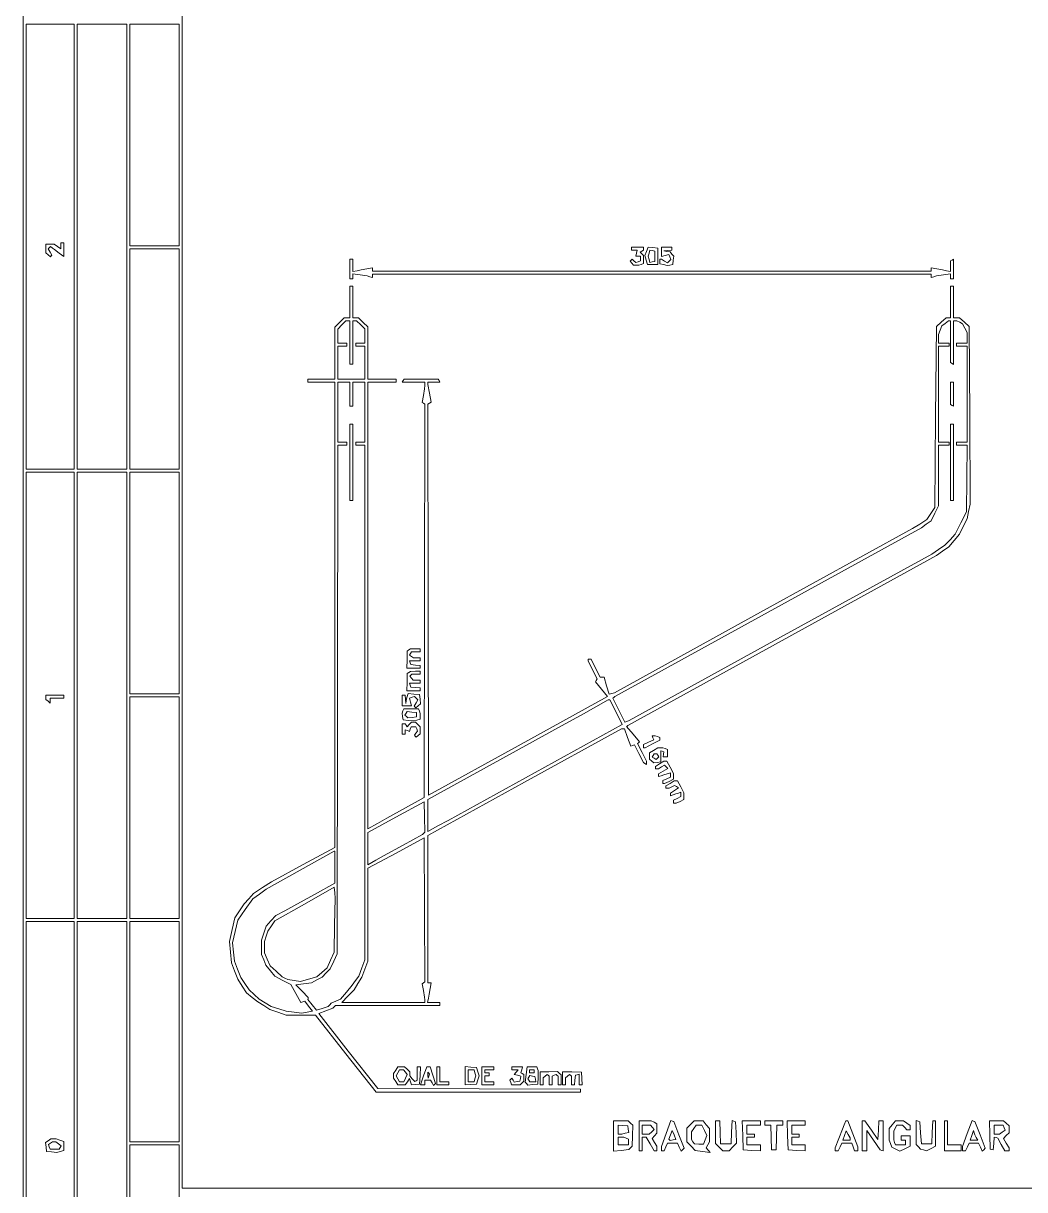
# Paper-space layout 'AN-17-DGE-071-B' of a CAD drawing. Header units: metres, sheet in millimetres. Extents: x 12 to 192, y 4 to 291.
# Drawn here: x 28.3 to 113, y 57.5 to 156.1 of the extents above; entities that cross this region are included whole.
import ezdxf

# ---------------------------------------------------------------- set-up
doc = ezdxf.new("R2010")
doc.units = ezdxf.units.M
doc.layers.add('DGE_CONTORNOS', color=7, linetype='Continuous', lineweight=0)
doc.layers.add('DGE_DATOS', color=7, linetype='Continuous', lineweight=0)

# ---------------------------------------------------------------- blocks, each defined once
blk = doc.blocks.new('LP_REF_DGE_MT_071_B')
at = {"layer": 'DGE_CONTORNOS'}
for points in [[(28.272, 147.253), (28.272, 24.514), (110.206, 24.514), (192.141, 24.514), (192.141, 147.253), (192.141, 269.992), (110.206, 269.992), (28.272, 269.992)], [(191.887, 163.665), (191.887, 57.59), (116.797, 57.59), (41.706, 57.59), (41.706, 163.665), (41.706, 269.739), (116.797, 269.739), (191.887, 269.739)], [(32.581, 137.241), (32.581, 118.422), (30.553, 118.422), (28.526, 118.422), (28.526, 137.241), (28.526, 156.061), (30.553, 156.061), (32.581, 156.061)], [(37.017, 137.241), (37.017, 118.422), (34.926, 118.422), (32.835, 118.422), (32.835, 137.241), (32.835, 156.061), (34.926, 156.061), (37.017, 156.061)], [(41.453, 146.683), (41.453, 137.305), (39.361, 137.305), (37.27, 137.305), (37.27, 146.683), (37.27, 156.061), (39.361, 156.061), (41.453, 156.061)], [(31.44, 137.297), (31.44, 137.037), (31.159, 137.234), (30.877, 137.431), (30.525, 137.431), (30.173, 137.431), (30.173, 137.067), (30.173, 136.702), (30.366, 136.542), (30.559, 136.381), (30.629, 136.45), (30.698, 136.519), (30.535, 136.78), (30.373, 137.04), (30.469, 137.136), (30.565, 137.232), (30.736, 137.11), (30.907, 136.988), (31.301, 136.694), (31.694, 136.4), (31.694, 136.979), (31.694, 137.558), (31.567, 137.558), (31.44, 137.558)], [(79.727, 137.051), (79.727, 136.924), (79.968, 136.924), (80.21, 136.924), (80.144, 136.671), (80.077, 136.417), (80.282, 136.417), (80.487, 136.417), (80.487, 136.223), (80.487, 136.029), (80.295, 135.956), (80.104, 135.882), (79.935, 136.022), (79.767, 136.162), (79.684, 136.079), (79.602, 135.997), (79.743, 135.827), (79.884, 135.657), (80.112, 135.657), (80.34, 135.657), (80.54, 135.734), (80.741, 135.811), (80.741, 136.152), (80.741, 136.493), (80.603, 136.631), (80.465, 136.769), (80.603, 136.854), (80.741, 136.939), (80.741, 137.059), (80.741, 137.178), (80.234, 137.178), (79.727, 137.178)], [(80.985, 136.837), (80.849, 136.481), (80.958, 136.101), (81.067, 135.72), (81.506, 135.72), (81.945, 135.72), (81.945, 136.417), (81.945, 137.114), (81.533, 137.154), (81.121, 137.194)], [(82.261, 136.795), (82.261, 136.413), (82.577, 136.492), (82.893, 136.571), (82.974, 136.359), (83.055, 136.147), (82.909, 136), (82.762, 135.853), (82.513, 136.009), (82.265, 136.164), (82.2, 136.164), (82.135, 136.164), (82.135, 135.976), (82.135, 135.789), (82.441, 135.712), (82.748, 135.635), (82.98, 135.679), (83.212, 135.723), (83.253, 136.078), (83.294, 136.433), (83.148, 136.608), (83.003, 136.782), (82.727, 136.836), (82.451, 136.89), (82.8, 136.907), (83.148, 136.924), (83.148, 137.051), (83.148, 137.178), (82.705, 137.178), (82.261, 137.178)], [(41.453, 127.736), (41.453, 118.422), (39.361, 118.422), (37.27, 118.422), (37.27, 127.736), (37.27, 137.051), (39.361, 137.051), (41.453, 137.051)], [(55.9, 135.34), (55.9, 134.516), (56.027, 134.516), (56.154, 134.516), (56.154, 134.721), (56.154, 134.925), (56.756, 134.84), (57.358, 134.755), (57.58, 134.691), (57.801, 134.626), (57.801, 134.761), (57.801, 134.897), (81.438, 134.897), (105.074, 134.897), (105.074, 134.761), (105.074, 134.626), (105.296, 134.691), (105.517, 134.755), (106.119, 134.84), (106.721, 134.925), (106.721, 134.721), (106.721, 134.516), (106.848, 134.516), (106.975, 134.516), (106.975, 135.348), (106.975, 136.179), (106.848, 136.101), (106.721, 136.022), (106.721, 135.576), (106.721, 135.13), (106.373, 135.199), (106.024, 135.268), (105.549, 135.35), (105.074, 135.432), (105.074, 135.291), (105.074, 135.15), (81.438, 135.15), (57.801, 135.15), (57.801, 135.291), (57.801, 135.432), (57.326, 135.35), (56.851, 135.268), (56.502, 135.199), (56.154, 135.13), (56.154, 135.647), (56.154, 136.164), (56.027, 136.164), (55.9, 136.164)], [(81.691, 136.417), (81.691, 135.977), (81.486, 135.938), (81.28, 135.898), (81.212, 136.158), (81.144, 136.417), (81.212, 136.677), (81.28, 136.937), (81.486, 136.897), (81.691, 136.858)], [(55.9, 132.552), (55.9, 131.221), (55.662, 131.221), (55.424, 131.221), (55.028, 130.817), (54.633, 130.413), (54.633, 128.219), (54.633, 126.025), (53.492, 126.025), (52.352, 126.025), (52.352, 125.899), (52.352, 125.772), (53.492, 125.772), (54.633, 125.772), (54.629, 106.097), (54.626, 86.422), (51.951, 84.964), (49.277, 83.507), (48.517, 83.018), (47.757, 82.528), (47.361, 82.079), (46.966, 81.631), (46.568, 81.043), (46.171, 80.455), (45.949, 79.46), (45.728, 78.464), (45.802, 77.564), (45.875, 76.664), (46.145, 75.967), (46.414, 75.27), (46.784, 74.689), (47.154, 74.109), (47.63, 73.728), (48.106, 73.346), (48.613, 73.029), (49.12, 72.711), (49.817, 72.472), (50.514, 72.234), (51.754, 72.231), (52.994, 72.228), (55.555, 68.965), (58.116, 65.701), (66.767, 65.701), (75.418, 65.701), (75.418, 65.827), (75.418, 65.953), (66.84, 65.986), (58.263, 66.018), (55.767, 69.186), (53.272, 72.355), (53.857, 72.585), (54.443, 72.816), (54.563, 72.934), (54.684, 73.052), (59.094, 73.052), (63.504, 73.052), (63.504, 73.178), (63.504, 73.305), (62.987, 73.305), (62.47, 73.305), (62.54, 73.654), (62.609, 74.002), (62.69, 74.477), (62.772, 74.953), (62.631, 74.953), (62.491, 74.953), (62.494, 81.194), (62.498, 87.436), (70.686, 91.935), (78.874, 96.434), (79.006, 96.434), (79.138, 96.434), (79.4, 95.703), (79.663, 94.973), (79.822, 95.034), (79.98, 95.095), (80.358, 94.348), (80.735, 93.601), (80.864, 93.521), (80.994, 93.441), (80.994, 93.578), (80.994, 93.716), (80.62, 94.458), (80.245, 95.199), (80.319, 95.273), (80.392, 95.346), (79.853, 95.99), (79.314, 96.634), (79.362, 96.681), (79.41, 96.729), (92.464, 103.917), (105.517, 111.105), (106.048, 111.469), (106.579, 111.833), (107.019, 112.371), (107.46, 112.909), (107.785, 113.556), (108.11, 114.202), (108.243, 114.823), (108.376, 115.443), (108.34, 122.963), (108.305, 130.482), (107.892, 130.852), (107.478, 131.221), (107.226, 131.221), (106.975, 131.221), (106.975, 132.552), (106.975, 133.883), (106.848, 133.883), (106.721, 133.883), (106.721, 132.552), (106.721, 131.221), (106.533, 131.221), (106.345, 131.221), (105.931, 130.852), (105.517, 130.482), (105.454, 122.827), (105.391, 115.171), (105.054, 114.663), (104.718, 114.155), (104.104, 113.769), (103.49, 113.384), (90.883, 106.442), (78.276, 99.5), (78.061, 99.444), (77.846, 99.388), (77.623, 100.097), (77.399, 100.806), (77.234, 100.806), (77.069, 100.806), (76.685, 101.566), (76.301, 102.327), (76.176, 102.327), (76.051, 102.327), (76.051, 102.26), (76.051, 102.193), (76.436, 101.431), (76.82, 100.669), (76.743, 100.544), (76.666, 100.42), (77.183, 99.802), (77.701, 99.184), (70.127, 95.009), (62.554, 90.833), (62.522, 107.376), (62.49, 123.919), (62.627, 124.003), (62.764, 124.088), (62.627, 124.827), (62.491, 125.565), (62.491, 125.669), (62.491, 125.772), (63.005, 125.772), (63.519, 125.772), (63.441, 125.899), (63.363, 126.025), (61.92, 126.025), (60.478, 126.025), (60.399, 125.899), (60.321, 125.772), (61.279, 125.772), (62.237, 125.772), (62.232, 125.487), (62.226, 125.202), (62.116, 124.632), (62.006, 124.062), (62.122, 123.99), (62.238, 123.919), (62.206, 107.275), (62.174, 90.63), (60.599, 89.76), (59.024, 88.89), (58.222, 88.442), (57.421, 87.994), (57.421, 106.883), (57.421, 125.772), (58.625, 125.772), (59.829, 125.772), (59.829, 125.899), (59.829, 126.025), (58.625, 126.025), (57.421, 126.025), (57.421, 128.233), (57.421, 130.442), (57.031, 130.831), (56.641, 131.221), (56.398, 131.221), (56.154, 131.221), (56.154, 132.552), (56.154, 133.883), (56.027, 133.883), (55.9, 133.883)], [(55.9, 129.13), (55.9, 127.293), (56.027, 127.293), (56.154, 127.293), (56.154, 129.13), (56.154, 130.968), (56.305, 130.968), (56.457, 130.968), (56.812, 130.627), (57.168, 130.287), (57.168, 129.677), (57.168, 129.067), (56.788, 129.067), (56.407, 129.067), (56.407, 128.94), (56.407, 128.814), (56.788, 128.814), (57.168, 128.814), (57.168, 127.419), (57.168, 126.025), (56.027, 126.025), (54.886, 126.025), (54.886, 127.419), (54.886, 128.814), (55.267, 128.814), (55.647, 128.814), (55.647, 128.94), (55.647, 129.067), (55.267, 129.067), (54.886, 129.067), (54.886, 129.662), (54.886, 130.257), (55.227, 130.613), (55.568, 130.968), (55.734, 130.968), (55.9, 130.968)], [(106.721, 129.201), (106.721, 127.434), (106.848, 127.356), (106.975, 127.278), (106.975, 129.123), (106.975, 130.968), (107.11, 130.968), (107.245, 130.968), (107.489, 130.837), (107.733, 130.707), (107.924, 130.337), (108.115, 129.967), (108.115, 129.517), (108.115, 129.067), (107.672, 129.067), (107.228, 129.067), (107.228, 128.94), (107.228, 128.814), (107.672, 128.814), (108.115, 128.814), (108.115, 124.758), (108.115, 120.703), (107.672, 120.703), (107.228, 120.703), (107.228, 120.576), (107.228, 120.449), (107.682, 120.449), (108.136, 120.449), (108.094, 117.629), (108.052, 114.81), (107.579, 113.859), (107.106, 112.909), (106.671, 112.447), (106.235, 111.985), (105.686, 111.609), (105.137, 111.234), (92.337, 104.189), (79.537, 97.144), (79.342, 97.071), (79.147, 96.998), (78.652, 98.012), (78.158, 99.026), (78.235, 99.104), (78.313, 99.181), (91.282, 106.321), (104.25, 113.461), (104.661, 113.755), (105.072, 114.049), (105.39, 114.676), (105.707, 115.303), (105.707, 117.876), (105.707, 120.449), (106.151, 120.449), (106.595, 120.449), (106.595, 120.576), (106.595, 120.703), (106.151, 120.703), (105.707, 120.703), (105.707, 124.758), (105.707, 128.814), (106.151, 128.814), (106.595, 128.814), (106.595, 128.94), (106.595, 129.067), (106.151, 129.067), (105.707, 129.067), (105.707, 129.439), (105.707, 129.811), (105.841, 130.168), (105.974, 130.524), (106.253, 130.743), (106.531, 130.962), (106.626, 130.965), (106.721, 130.968)], [(55.9, 124.758), (55.9, 123.744), (56.027, 123.744), (56.154, 123.744), (56.154, 124.758), (56.154, 125.772), (56.661, 125.772), (57.168, 125.772), (57.168, 123.237), (57.168, 120.703), (56.788, 120.703), (56.407, 120.703), (56.407, 120.576), (56.407, 120.449), (56.788, 120.449), (57.168, 120.449), (57.168, 98.683), (57.168, 76.917), (56.905, 76.227), (56.643, 75.537), (56.373, 75.15), (56.103, 74.763), (55.611, 74.172), (55.119, 73.581), (54.718, 73.417), (54.316, 73.254), (54.189, 73.103), (54.063, 72.953), (53.565, 72.795), (53.067, 72.637), (52.702, 73.092), (52.337, 73.547), (52.358, 73.629), (52.379, 73.712), (51.849, 74.251), (51.32, 74.791), (51.981, 74.879), (52.642, 74.966), (53.099, 75.201), (53.556, 75.436), (53.897, 75.797), (54.239, 76.157), (54.531, 76.79), (54.823, 77.424), (54.856, 98.937), (54.889, 120.449), (55.268, 120.449), (55.647, 120.449), (55.647, 120.576), (55.647, 120.703), (55.267, 120.703), (54.886, 120.703), (54.886, 123.237), (54.886, 125.772), (55.393, 125.772), (55.9, 125.772)], [(106.721, 124.829), (106.721, 123.886), (106.848, 123.808), (106.975, 123.729), (106.975, 124.751), (106.975, 125.772), (106.848, 125.772), (106.721, 125.772)], [(55.9, 118.992), (55.9, 115.76), (56.027, 115.76), (56.154, 115.76), (56.154, 118.992), (56.154, 122.223), (56.027, 122.223), (55.9, 122.223)], [(106.721, 118.992), (106.721, 115.76), (106.848, 115.76), (106.975, 115.76), (106.975, 118.992), (106.975, 122.223), (106.848, 122.223), (106.721, 122.223)], [(32.581, 99.285), (32.581, 80.402), (30.553, 80.402), (28.526, 80.402), (28.526, 99.285), (28.526, 118.168), (30.553, 118.168), (32.581, 118.168)], [(37.017, 99.285), (37.017, 80.402), (34.926, 80.402), (32.835, 80.402), (32.835, 99.285), (32.835, 118.168), (34.926, 118.168), (37.017, 118.168)], [(41.453, 108.79), (41.453, 99.412), (39.361, 99.412), (37.27, 99.412), (37.27, 108.79), (37.27, 118.168), (39.361, 118.168), (41.453, 118.168)], [(60.888, 103.117), (60.743, 103.024), (60.734, 102.295), (60.726, 101.566), (61.291, 101.566), (61.857, 101.566), (61.857, 101.685), (61.857, 101.804), (61.455, 101.843), (61.053, 101.883), (61.001, 102.042), (60.949, 102.2), (61.403, 102.2), (61.857, 102.2), (61.857, 102.327), (61.857, 102.453), (61.572, 102.455), (61.287, 102.457), (61.112, 102.568), (60.937, 102.679), (61.024, 102.819), (61.111, 102.96), (61.484, 102.96), (61.857, 102.96), (61.857, 103.087), (61.857, 103.214), (61.445, 103.212), (61.033, 103.21)], [(60.896, 101.216), (60.758, 101.123), (60.741, 100.394), (60.724, 99.665), (61.291, 99.665), (61.857, 99.665), (61.857, 99.784), (61.857, 99.903), (61.455, 99.942), (61.053, 99.982), (61.001, 100.141), (60.949, 100.299), (61.403, 100.299), (61.857, 100.299), (61.857, 100.426), (61.857, 100.552), (61.556, 100.552), (61.254, 100.552), (61.113, 100.723), (60.972, 100.893), (61.055, 100.976), (61.139, 101.059), (61.498, 101.059), (61.857, 101.059), (61.857, 101.186), (61.857, 101.313), (61.445, 101.311), (61.033, 101.309)], [(30.173, 99.111), (30.173, 98.936), (30.363, 98.778), (30.553, 98.62), (30.553, 98.826), (30.553, 99.032), (31.124, 99.032), (31.694, 99.032), (31.694, 99.158), (31.694, 99.285), (30.933, 99.285), (30.173, 99.285)], [(41.453, 89.78), (41.453, 80.402), (39.361, 80.402), (37.27, 80.402), (37.27, 89.78), (37.27, 99.158), (39.361, 99.158), (41.453, 99.158)], [(60.786, 99.261), (60.731, 99.095), (60.675, 98.842), (60.619, 98.588), (60.604, 98.937), (60.59, 99.285), (60.463, 99.285), (60.336, 99.285), (60.336, 98.842), (60.336, 98.398), (60.719, 98.398), (61.101, 98.398), (61.022, 98.714), (60.943, 99.029), (61.155, 99.111), (61.367, 99.192), (61.514, 99.045), (61.66, 98.899), (61.496, 98.636), (61.332, 98.373), (61.402, 98.304), (61.471, 98.235), (61.67, 98.401), (61.87, 98.567), (61.832, 98.957), (61.794, 99.348), (61.317, 99.388), (60.841, 99.427)], [(78.416, 97.857), (78.936, 96.808), (71.576, 92.756), (64.216, 88.703), (63.353, 88.232), (62.491, 87.761), (62.493, 89.119), (62.496, 90.477), (68.027, 93.519), (73.558, 96.56), (75.66, 97.724), (77.762, 98.888), (77.829, 98.897), (77.896, 98.905)], [(60.385, 97.964), (60.316, 97.783), (60.358, 97.488), (60.399, 97.194), (60.829, 97.153), (61.258, 97.112), (61.558, 97.187), (61.857, 97.262), (61.857, 97.503), (61.857, 97.744), (61.78, 97.944), (61.703, 98.145), (61.079, 98.145), (60.455, 98.145)], [(61.54, 97.638), (61.54, 97.448), (61.176, 97.406), (60.812, 97.364), (60.687, 97.49), (60.561, 97.616), (60.651, 97.76), (60.74, 97.905), (61.14, 97.867), (61.54, 97.828)], [(60.924, 96.813), (60.732, 96.622), (60.654, 96.75), (60.575, 96.877), (60.455, 96.877), (60.336, 96.877), (60.336, 96.434), (60.336, 95.99), (60.463, 95.99), (60.59, 95.99), (60.59, 96.176), (60.59, 96.362), (60.763, 96.296), (60.937, 96.229), (61.013, 96.426), (61.089, 96.624), (61.287, 96.624), (61.485, 96.624), (61.558, 96.432), (61.632, 96.24), (61.492, 96.072), (61.352, 95.903), (61.434, 95.821), (61.517, 95.739), (61.687, 95.88), (61.857, 96.021), (61.857, 96.313), (61.857, 96.606), (61.658, 96.805), (61.459, 97.004), (61.287, 97.004), (61.115, 97.004)], [(81.54, 95.692), (81.606, 95.52), (81.173, 95.313), (80.741, 95.107), (80.741, 94.978), (80.741, 94.85), (80.808, 94.85), (80.876, 94.85), (81.505, 95.168), (82.135, 95.487), (82.135, 95.598), (82.135, 95.71), (81.934, 95.786), (81.734, 95.863), (81.604, 95.863), (81.474, 95.863)], [(81.596, 94.627), (81.247, 94.411), (81.247, 94.139), (81.247, 93.867), (81.431, 93.715), (81.614, 93.563), (81.906, 93.604), (82.198, 93.646), (82.198, 94.121), (82.198, 94.596), (82.325, 94.551), (82.451, 94.505), (82.434, 94.297), (82.416, 94.089), (82.592, 94.089), (82.768, 94.089), (82.768, 94.392), (82.768, 94.696), (82.568, 94.773), (82.367, 94.85), (82.156, 94.846), (81.945, 94.843)], [(81.951, 94.205), (82.036, 94.067), (81.926, 93.957), (81.816, 93.846), (81.642, 93.954), (81.468, 94.061), (81.556, 94.202), (81.643, 94.343), (81.754, 94.343), (81.866, 94.343)], [(82.103, 93.486), (81.754, 93.27), (81.754, 93.173), (81.754, 93.075), (81.883, 93.075), (82.011, 93.075), (82.26, 93.231), (82.508, 93.386), (82.65, 93.244), (82.791, 93.103), (82.4, 92.872), (82.008, 92.64), (82.008, 92.526), (82.008, 92.412), (82.23, 92.482), (82.451, 92.552), (82.737, 92.638), (83.022, 92.725), (83.022, 92.54), (83.022, 92.356), (82.705, 92.211), (82.388, 92.067), (82.388, 91.937), (82.388, 91.808), (82.458, 91.808), (82.527, 91.808), (82.901, 92.001), (83.275, 92.195), (83.275, 92.433), (83.275, 92.671), (82.998, 93.19), (82.721, 93.709), (82.586, 93.706), (82.451, 93.702)], [(82.99, 91.828), (82.642, 91.618), (82.642, 91.523), (82.642, 91.428), (82.777, 91.428), (82.912, 91.428), (83.132, 91.546), (83.352, 91.664), (83.521, 91.56), (83.689, 91.456), (83.355, 91.237), (83.022, 91.018), (83.022, 90.893), (83.022, 90.767), (83.244, 90.858), (83.465, 90.95), (83.687, 91.013), (83.909, 91.077), (83.909, 90.893), (83.909, 90.708), (83.592, 90.564), (83.275, 90.419), (83.275, 90.29), (83.275, 90.16), (83.396, 90.16), (83.517, 90.16), (83.84, 90.308), (84.162, 90.455), (84.162, 90.739), (84.162, 91.024), (83.885, 91.543), (83.608, 92.061), (83.473, 92.05), (83.339, 92.038)], [(62.147, 87.612), (62.047, 87.512), (60.399, 86.606), (58.752, 85.699), (58.087, 85.323), (57.421, 84.946), (57.424, 86.318), (57.426, 87.689), (59.8, 88.984), (62.174, 90.279), (62.21, 88.995), (62.246, 87.711)], [(62.123, 74.96), (62.006, 74.888), (62.116, 74.319), (62.226, 73.749), (62.232, 73.527), (62.237, 73.305), (58.726, 73.305), (55.214, 73.305), (55.733, 73.844), (56.251, 74.382), (56.582, 74.917), (56.912, 75.451), (57.167, 76.121), (57.421, 76.79), (57.424, 80.719), (57.427, 84.648), (59.801, 85.94), (62.174, 87.233), (62.207, 81.133), (62.24, 75.033)], [(54.631, 84.743), (54.628, 83.38), (52.894, 82.43), (51.161, 81.479), (50.394, 81.064), (49.627, 80.649), (49.223, 80.197), (48.819, 79.744), (48.621, 79.164), (48.423, 78.583), (48.423, 77.968), (48.423, 77.352), (48.611, 76.902), (48.8, 76.451), (49.172, 75.981), (49.544, 75.511), (50.222, 75.168), (50.9, 74.825), (51.322, 74.057), (51.745, 73.288), (51.912, 73.353), (52.08, 73.417), (52.408, 72.987), (52.736, 72.557), (52.283, 72.472), (51.831, 72.387), (51.173, 72.471), (50.514, 72.554), (49.88, 72.759), (49.247, 72.964), (48.74, 73.277), (48.233, 73.589), (47.809, 73.986), (47.385, 74.382), (47.023, 74.903), (46.661, 75.423), (46.398, 76.107), (46.134, 76.79), (46.058, 77.565), (45.982, 78.339), (46.195, 79.296), (46.408, 80.253), (47.045, 81.161), (47.683, 82.069), (48.244, 82.471), (48.805, 82.873), (51.687, 84.484), (54.57, 86.094), (54.601, 86.099), (54.633, 86.105)], [(54.608, 79.832), (54.561, 77.551), (54.264, 76.884), (53.967, 76.218), (53.539, 75.842), (53.111, 75.466), (52.41, 75.263), (51.709, 75.059), (51.175, 75.147), (50.641, 75.236), (50.408, 75.358), (50.175, 75.481), (49.661, 75.944), (49.148, 76.408), (48.912, 76.958), (48.676, 77.508), (48.676, 77.986), (48.676, 78.463), (48.824, 78.894), (48.971, 79.325), (49.266, 79.768), (49.561, 80.212), (52.065, 81.627), (54.57, 83.042), (54.612, 82.578), (54.654, 82.113)], [(32.581, 61.329), (32.581, 42.509), (30.553, 42.509), (28.526, 42.509), (28.526, 61.329), (28.526, 80.149), (30.553, 80.149), (32.581, 80.149)], [(37.017, 61.329), (37.017, 42.509), (34.926, 42.509), (32.835, 42.509), (32.835, 61.329), (32.835, 80.149), (34.926, 80.149), (37.017, 80.149)], [(41.453, 70.834), (41.453, 61.519), (39.361, 61.519), (37.27, 61.519), (37.27, 70.834), (37.27, 80.149), (39.361, 80.149), (41.453, 80.149)], [(59.773, 67.574), (59.576, 67.292), (59.576, 67.095), (59.576, 66.898), (59.773, 66.617), (59.97, 66.335), (60.273, 66.335), (60.575, 66.335), (60.76, 66.599), (60.946, 66.864), (61.032, 66.592), (61.118, 66.32), (61.456, 66.359), (61.794, 66.398), (61.832, 67.127), (61.87, 67.856), (61.737, 67.856), (61.603, 67.856), (61.603, 67.293), (61.603, 66.73), (61.499, 66.666), (61.395, 66.601), (61.182, 66.85), (60.97, 67.098), (60.97, 67.267), (60.97, 67.436), (60.738, 67.646), (60.506, 67.856), (60.238, 67.856), (59.97, 67.856)], [(60.593, 67.408), (60.754, 67.215), (60.611, 66.901), (60.468, 66.588), (60.28, 66.588), (60.092, 66.588), (59.956, 66.842), (59.82, 67.095), (59.956, 67.349), (60.092, 67.602), (60.262, 67.602), (60.432, 67.602)], [(62.141, 67.095), (61.867, 66.335), (62.052, 66.335), (62.237, 66.335), (62.237, 66.525), (62.237, 66.715), (62.484, 66.715), (62.731, 66.715), (62.855, 66.494), (62.979, 66.274), (63.061, 66.357), (63.144, 66.439), (62.921, 67.148), (62.698, 67.856), (62.556, 67.856), (62.414, 67.856)], [(62.577, 67.072), (62.511, 66.905), (62.501, 67.148), (62.491, 67.391), (62.567, 67.314), (62.644, 67.238)], [(63.251, 67.095), (63.251, 66.335), (63.758, 66.335), (64.265, 66.335), (64.265, 66.462), (64.265, 66.588), (63.885, 66.588), (63.504, 66.588), (63.504, 67.222), (63.504, 67.856), (63.378, 67.856), (63.251, 67.856)], [(65.659, 67.095), (65.659, 66.32), (66.132, 66.359), (66.605, 66.398), (66.727, 66.747), (66.849, 67.095), (66.727, 67.444), (66.605, 67.792), (66.132, 67.832), (65.659, 67.871)], [(66.483, 67.349), (66.563, 67.095), (66.483, 66.842), (66.402, 66.588), (66.157, 66.588), (65.912, 66.588), (65.912, 67.095), (65.912, 67.602), (66.157, 67.602), (66.402, 67.602)], [(67.053, 67.095), (67.053, 66.335), (67.56, 66.335), (68.067, 66.335), (68.067, 66.462), (68.067, 66.588), (67.687, 66.588), (67.307, 66.588), (67.307, 66.842), (67.307, 67.095), (67.497, 67.095), (67.687, 67.095), (67.687, 67.222), (67.687, 67.349), (67.497, 67.349), (67.307, 67.349), (67.307, 67.476), (67.307, 67.602), (67.687, 67.602), (68.067, 67.602), (68.067, 67.729), (68.067, 67.856), (67.56, 67.856), (67.053, 67.856)], [(69.588, 67.729), (69.588, 67.602), (69.857, 67.602), (70.126, 67.602), (69.963, 67.406), (69.8, 67.209), (70.08, 67.136), (70.36, 67.063), (70.321, 66.859), (70.282, 66.655), (70.045, 66.609), (69.808, 66.563), (69.705, 66.731), (69.602, 66.898), (69.516, 66.812), (69.43, 66.726), (69.505, 66.531), (69.58, 66.335), (69.939, 66.335), (70.298, 66.335), (70.45, 66.487), (70.602, 66.639), (70.602, 66.923), (70.602, 67.207), (70.487, 67.278), (70.372, 67.349), (70.438, 67.602), (70.505, 67.856), (70.046, 67.856), (69.588, 67.856)], [(70.801, 67.204), (70.715, 66.551), (70.832, 66.434), (70.95, 66.316), (71.378, 66.357), (71.806, 66.398), (71.815, 66.969), (71.824, 67.539), (71.77, 67.697), (71.715, 67.856), (71.301, 67.856), (70.888, 67.856)], [(71.592, 66.809), (71.634, 66.588), (71.379, 66.588), (71.124, 66.588), (71.045, 66.715), (70.967, 66.842), (71.05, 66.976), (71.132, 67.109), (71.341, 67.069), (71.549, 67.029)], [(71.489, 67.476), (71.489, 67.349), (71.299, 67.349), (71.109, 67.349), (71.109, 67.476), (71.109, 67.602), (71.299, 67.602), (71.489, 67.602)], [(71.996, 66.886), (71.996, 66.335), (72.123, 66.335), (72.249, 66.335), (72.249, 66.636), (72.249, 66.938), (72.419, 67.079), (72.589, 67.22), (72.673, 67.136), (72.756, 67.053), (72.756, 66.694), (72.756, 66.335), (72.883, 66.335), (73.01, 66.335), (73.01, 66.702), (73.01, 67.068), (73.187, 67.136), (73.365, 67.205), (73.441, 67.129), (73.517, 67.053), (73.517, 66.694), (73.517, 66.335), (73.643, 66.335), (73.77, 66.335), (73.77, 66.763), (73.77, 67.191), (73.612, 67.322), (73.453, 67.452), (72.724, 67.445), (71.996, 67.438)], [(73.897, 66.887), (73.897, 66.335), (74.024, 66.335), (74.15, 66.335), (74.15, 66.636), (74.15, 66.938), (74.32, 67.079), (74.49, 67.22), (74.574, 67.136), (74.657, 67.053), (74.657, 66.694), (74.657, 66.335), (74.776, 66.335), (74.895, 66.335), (74.934, 66.737), (74.974, 67.139), (75.132, 67.191), (75.291, 67.243), (75.291, 66.789), (75.291, 66.335), (75.425, 66.335), (75.559, 66.335), (75.52, 66.874), (75.481, 67.412), (74.689, 67.425), (73.897, 67.439)], [(78.206, 62.01), (78.206, 60.727), (78.847, 60.788), (79.488, 60.85), (79.632, 60.994), (79.776, 61.137), (79.805, 62.025), (79.835, 62.913), (79.645, 63.103), (79.455, 63.293), (78.83, 63.293), (78.206, 63.293)], [(80.36, 62.026), (80.36, 60.759), (80.487, 60.759), (80.614, 60.759), (80.614, 61.329), (80.614, 61.899), (80.792, 61.899), (80.97, 61.899), (81.304, 61.329), (81.638, 60.759), (81.76, 60.759), (81.881, 60.759), (81.881, 60.953), (81.881, 61.148), (81.674, 61.464), (81.468, 61.779), (81.674, 62.008), (81.881, 62.236), (81.881, 62.634), (81.881, 63.031), (81.636, 63.162), (81.391, 63.293), (80.876, 63.293), (80.36, 63.293)], [(82.66, 62.208), (82.261, 61.113), (82.261, 60.936), (82.261, 60.759), (82.368, 60.759), (82.474, 60.759), (82.618, 61.076), (82.763, 61.392), (83.189, 61.392), (83.615, 61.392), (83.768, 61.056), (83.921, 60.72), (84.045, 60.845), (84.17, 60.969), (83.734, 62.096), (83.298, 63.222), (83.179, 63.262), (83.059, 63.302)], [(84.727, 62.982), (84.416, 62.671), (84.416, 62.097), (84.416, 61.523), (84.764, 61.152), (85.113, 60.78), (85.74, 60.695), (86.367, 60.609), (86.206, 60.803), (86.046, 60.996), (86.181, 61.249), (86.317, 61.503), (86.317, 62.064), (86.317, 62.626), (86.054, 62.959), (85.792, 63.293), (85.415, 63.293), (85.038, 63.293)], [(86.824, 62.337), (86.824, 61.381), (87.135, 61.07), (87.446, 60.759), (87.711, 60.759), (87.976, 60.759), (88.293, 61.075), (88.609, 61.392), (88.572, 62.301), (88.535, 63.21), (88.382, 63.26), (88.229, 63.311), (88.192, 62.32), (88.155, 61.329), (87.711, 61.329), (87.267, 61.329), (87.23, 62.311), (87.193, 63.293), (87.009, 63.293), (86.824, 63.293)], [(89.132, 62.058), (89.168, 60.822), (89.897, 60.784), (90.626, 60.746), (90.626, 61.006), (90.626, 61.266), (90.056, 61.266), (89.485, 61.266), (89.485, 61.583), (89.485, 61.899), (89.802, 61.899), (90.119, 61.899), (90.119, 62.026), (90.119, 62.153), (89.802, 62.153), (89.485, 62.153), (89.485, 62.533), (89.485, 62.913), (90.056, 62.913), (90.626, 62.913), (90.626, 63.103), (90.626, 63.293), (89.861, 63.293), (89.096, 63.293)], [(91.006, 63.103), (91.006, 62.913), (91.254, 62.913), (91.503, 62.913), (91.54, 61.868), (91.576, 60.822), (91.766, 60.822), (91.957, 60.822), (91.993, 61.868), (92.03, 62.913), (92.279, 62.913), (92.527, 62.913), (92.527, 63.103), (92.527, 63.293), (91.766, 63.293), (91.006, 63.293)], [(92.934, 62.058), (92.97, 60.822), (93.699, 60.784), (94.428, 60.746), (94.428, 61.006), (94.428, 61.266), (93.858, 61.266), (93.287, 61.266), (93.287, 61.583), (93.287, 61.899), (93.604, 61.899), (93.921, 61.899), (93.921, 62.026), (93.921, 62.153), (93.604, 62.153), (93.287, 62.153), (93.287, 62.533), (93.287, 62.913), (93.858, 62.913), (94.428, 62.913), (94.428, 63.103), (94.428, 63.293), (93.663, 63.293), (92.898, 63.293)], [(97.707, 62.945), (97.57, 62.596), (97.266, 61.801), (96.963, 61.006), (96.963, 60.883), (96.963, 60.759), (97.092, 60.759), (97.222, 60.759), (97.366, 61.076), (97.51, 61.392), (97.937, 61.392), (98.363, 61.392), (98.483, 61.076), (98.604, 60.759), (98.734, 60.759), (98.864, 60.759), (98.865, 60.917), (98.866, 61.076), (98.453, 62.183), (98.04, 63.291), (97.942, 63.292), (97.844, 63.293)], [(99.244, 62.026), (99.244, 60.759), (99.434, 60.759), (99.624, 60.759), (99.624, 61.607), (99.624, 62.456), (100.199, 61.639), (100.773, 60.822), (100.896, 60.78), (101.018, 60.738), (101.018, 62.016), (101.018, 63.293), (100.834, 63.293), (100.65, 63.293), (100.612, 62.501), (100.575, 61.709), (100.018, 62.501), (99.461, 63.293), (99.352, 63.293), (99.244, 63.293)], [(101.788, 62.959), (101.525, 62.626), (101.525, 62.144), (101.525, 61.662), (101.638, 61.366), (101.75, 61.07), (102.083, 60.892), (102.416, 60.714), (102.858, 60.924), (103.299, 61.135), (103.299, 61.58), (103.299, 62.026), (102.919, 62.026), (102.539, 62.026), (102.539, 61.836), (102.539, 61.646), (102.729, 61.646), (102.919, 61.646), (102.919, 61.456), (102.919, 61.266), (102.489, 61.266), (102.059, 61.266), (101.982, 61.466), (101.905, 61.667), (101.905, 62.045), (101.905, 62.423), (102.037, 62.668), (102.168, 62.913), (102.408, 62.913), (102.648, 62.913), (102.838, 62.723), (103.028, 62.533), (103.164, 62.533), (103.299, 62.533), (103.299, 62.716), (103.299, 62.899), (103.018, 63.096), (102.736, 63.293), (102.393, 63.293), (102.05, 63.293)], [(103.806, 62.299), (103.806, 61.284), (103.997, 61.093), (104.188, 60.902), (104.434, 60.824), (104.681, 60.746), (105.067, 60.946), (105.454, 61.145), (105.454, 62.219), (105.454, 63.293), (105.333, 63.293), (105.211, 63.293), (105.174, 62.311), (105.137, 61.329), (104.694, 61.329), (104.25, 61.329), (104.187, 62.27), (104.123, 63.21), (103.965, 63.262), (103.806, 63.315)], [(106.214, 62.026), (106.214, 60.759), (106.911, 60.759), (107.608, 60.759), (107.608, 61.012), (107.608, 61.266), (107.038, 61.266), (106.468, 61.266), (106.468, 62.28), (106.468, 63.293), (106.341, 63.293), (106.214, 63.293)], [(108.134, 62.208), (107.735, 61.113), (107.735, 60.936), (107.735, 60.759), (107.865, 60.759), (107.994, 60.759), (108.138, 61.076), (108.283, 61.392), (108.686, 61.392), (109.089, 61.392), (109.242, 61.056), (109.395, 60.72), (109.519, 60.845), (109.643, 60.969), (109.208, 62.096), (108.772, 63.222), (108.652, 63.262), (108.533, 63.302)], [(110.043, 62.089), (110.08, 60.884), (110.206, 60.853), (110.333, 60.822), (110.373, 61.369), (110.412, 61.915), (110.563, 61.866), (110.713, 61.817), (111.008, 61.288), (111.303, 60.759), (111.483, 60.759), (111.664, 60.759), (111.664, 60.882), (111.664, 61.006), (111.423, 61.402), (111.182, 61.798), (111.423, 62.039), (111.664, 62.28), (111.664, 62.577), (111.664, 62.874), (111.432, 63.084), (111.2, 63.293), (110.604, 63.293), (110.007, 63.293)], [(79.448, 62.581), (79.486, 62.313), (79.195, 62.234), (78.903, 62.156), (78.744, 62.155), (78.586, 62.153), (78.586, 62.541), (78.586, 62.929), (78.998, 62.89), (79.41, 62.85)], [(81.49, 62.737), (81.636, 62.56), (81.433, 62.356), (81.229, 62.153), (80.922, 62.153), (80.614, 62.153), (80.614, 62.533), (80.614, 62.913), (80.978, 62.913), (81.343, 62.913)], [(83.244, 61.667), (83, 61.625), (82.944, 61.681), (82.888, 61.737), (83.029, 62.104), (83.17, 62.47), (83.328, 62.089), (83.487, 61.709)], [(85.894, 62.479), (86.102, 62.044), (85.952, 61.682), (85.802, 61.32), (85.421, 61.325), (85.041, 61.329), (84.92, 61.519), (84.8, 61.709), (84.798, 62.03), (84.796, 62.35), (84.993, 62.632), (85.191, 62.913), (85.439, 62.913), (85.687, 62.913)], [(98.226, 61.741), (98.23, 61.646), (97.92, 61.646), (97.61, 61.646), (97.748, 62.043), (97.886, 62.44), (98.054, 62.138), (98.221, 61.836)], [(108.897, 61.868), (109.011, 61.646), (108.697, 61.646), (108.382, 61.646), (108.524, 62.054), (108.667, 62.463), (108.725, 62.276), (108.783, 62.089)], [(111.245, 62.705), (111.325, 62.496), (111.09, 62.325), (110.855, 62.153), (110.626, 62.153), (110.397, 62.153), (110.397, 62.533), (110.397, 62.913), (110.781, 62.913), (111.165, 62.913)], [(30.377, 61.608), (30.151, 61.443), (30.194, 61.069), (30.236, 60.695), (30.666, 60.654), (31.095, 60.613), (31.395, 60.688), (31.694, 60.764), (31.694, 61.145), (31.694, 61.525), (31.369, 61.649), (31.044, 61.773), (30.823, 61.773), (30.602, 61.773)], [(31.245, 61.348), (31.479, 61.177), (31.389, 61.031), (31.299, 60.886), (30.922, 60.886), (30.545, 60.886), (30.467, 61.088), (30.39, 61.291), (30.567, 61.403), (30.743, 61.515), (30.878, 61.517), (31.012, 61.519)], [(41.453, 51.888), (41.453, 42.509), (39.361, 42.509), (37.27, 42.509), (37.27, 51.888), (37.27, 61.266), (39.361, 61.266), (41.453, 61.266)], [(79.273, 61.822), (79.473, 61.746), (79.473, 61.506), (79.473, 61.266), (79.03, 61.266), (78.586, 61.266), (78.586, 61.583), (78.586, 61.899), (78.829, 61.899), (79.072, 61.899)]]:
    blk.add_lwpolyline(points, close=True, dxfattribs=at)

psp = doc.layouts.new('AN-17-DGE-071-B')

# ---------------------------------------------------------------- block references
at = {"layer": 'DGE_DATOS'}
psp.add_blockref('LP_REF_DGE_MT_071_B', (0, 0), dxfattribs=at)

doc.saveas('drawing.dxf')
